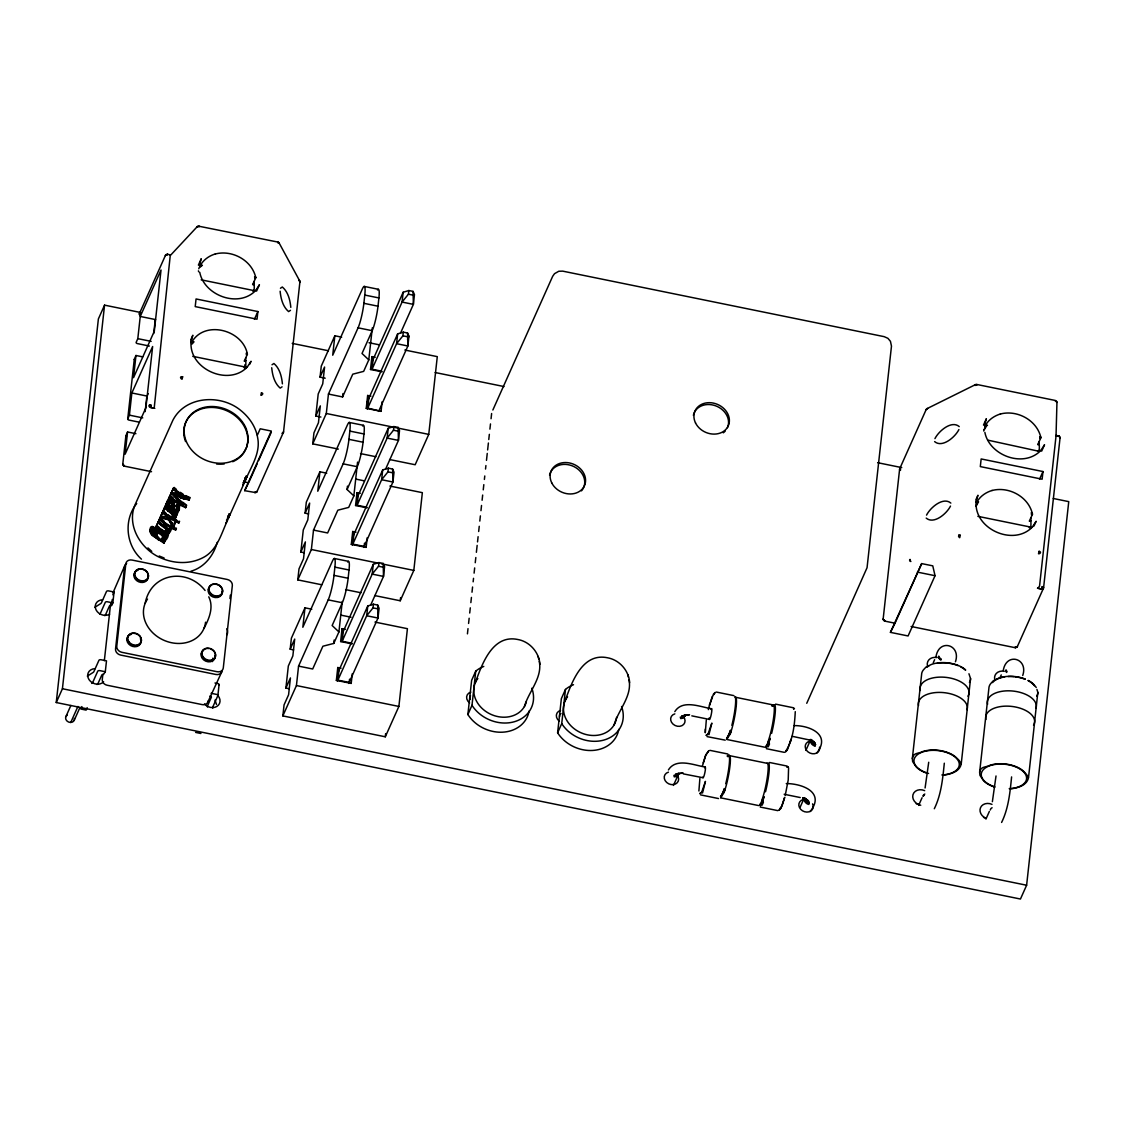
<?xml version="1.0" encoding="UTF-8"?>
<svg xmlns="http://www.w3.org/2000/svg" width="1125" height="1125" viewBox="0 0 1125 1125"><rect width="100%" height="100%" fill="white"/><g stroke="black" fill="none" stroke-linecap="round" stroke-linejoin="round"><path stroke-width="1.5" d="M159.708 527.878L157.05 525.642L156.445 526.148L163.448 531.605L166.472 532.434A3.642 2.011 32.4 0 0 167.147 531.239L166.331 526.627L163.842 524.855M698.892 791.016L699.891 778.458M705.291 732.712L706.303 720.155M705.291 732.417L705.305 729.197M177.525 505.589L178.284 506.348L176.484 505.181L176.934 504.562M926.184 409.514L926.536 409.472A1.828 1.181 63.6 0 1 927.675 408.572L927.112 408.741A1.828 1.519 24.1 0 0 926.184 409.514L899.761 468.605M1038.263 587.855L1039.556 586.055L1056.023 436.106L1056.952 402.441A1.828 1.533 1.6 0 0 1055.306 400.753L1055.545 401.372A1.828 0.97 6.3 0 1 1056.952 402.441M165.923 513.127A44.62 37.167 24.1 0 1 163.575 511.073L162.97 511.566L173.391 519.117L175.556 517.852L179.48 508.922L176.948 511.552L174.909 510.933L174.966 509.442L173.377 509.358C176.147 512.817 179.817 507.248 176.119 505.589L177.075 509.653L173.264 509.948L166.964 505.336L165.698 505.477L152.986 533.812L154.336 535.064L156.867 530.381L158.386 530.916M539.255 661.345C542.672 677.756 528.595 691.65 524.405 706.556M628.973 679.627C632.405 696.038 618.328 709.931 614.123 724.852M171.83 508.317C174.248 498.333 162.802 502.594 171.83 508.317C180.577 503.93 164.348 494.1 168.244 504.619L166.247 504.239L165.698 505.477C169.622 507.023 174.881 515.348 178.819 510.595M153.731 527.147L154.983 527.723L154.238 528.694C150.834 526.331 150.075 532.603 152.986 533.812L167.442 500.864C171.506 498.122 175.627 505.8 173.377 509.358L174.291 501.413L169.327 497.348L173.545 487.927A45.534 37.927 24.1 0 0 189.844 498.277L188.972 500.231L173.475 494.522L174.037 493.987L184.289 499.05L180.197 497.672L189.239 499.528L188.972 500.231M191.447 342.802L193.978 341.761L192.192 343.955L191.447 342.802C203.92 319.458 243.028 329.611 247.387 354.206L245.742 357.891L245.7 361.069A30.052 25.031 24.1 0 1 245.475 367.805M215.255 254.011C232.102 249.539 252.042 260.297 255.783 277.706L254.137 281.377L254.095 284.555A30.052 25.031 24.1 0 1 253.884 291.291L253.547 290.503L201.164 279.83M991.955 490.514C1008.802 486.042 1028.742 496.8 1032.483 514.209L1030.837 517.894L1030.795 521.058A30.052 25.031 24.1 0 1 1030.584 527.794L1030.936 528.075M1000.35 414.014C1017.211 409.542 1037.138 420.3 1040.892 437.695L1039.247 441.38L1039.205 444.558A30.052 25.031 24.1 0 1 1038.98 451.294L987.947 440.17M152.128 532.884L154.364 528.216C148.542 522.591 148.655 535.458 154.027 536.47L154.912 534.53L152.747 532.406L152.128 532.884L153.675 528.314L152.311 532.477L151.72 529.875L152.072 528.497L154.238 528.694M167.667 505.139L167.133 501.638L173.545 487.927M955.448 661.767C961.284 644.639 939.094 638.184 936.014 656.592M1022.737 675.478C1028.573 658.35 1006.383 651.895 1003.303 670.303M277.917 242.072L277.678 242.283A1.828 1.448 -28.5 0 1 279.084 242.916L279.042 243.408A1.828 0.97 6.3 0 0 277.917 242.887L277.917 242.072L198.872 226.223A1.828 1.42 43.4 0 0 197.058 227.208A1.828 0.97 6.3 0 1 199.111 226.828L199.055 225.97M166.725 529.973L166.134 528.722L168.103 529.102C171.197 531.816 167.231 535.43 164.447 532.884L164.588 531.422C172.434 532.547 160.509 522.872 158.569 522.239L159.117 521.03M173.138 497.883A44.62 37.167 24.1 0 1 170.494 495.591L169.327 497.348L171.197 501.117L174.291 501.413L179.761 504.886L179.114 509.583L178.284 505.814M1053.253 498.473L1068.75 501.638L1026.619 885.234L1020.445 899.03L56.25 702.534L98.381 318.938L104.555 305.142L140.709 312.511M56.25 702.534L62.423 688.739L104.555 305.142M122.766 464.231L125.873 435.923M127.716 419.091L134.269 359.409M135.9 433.687L127.561 431.986L125.128 454.177L145.912 407.714L152.634 346.514L131.85 392.977L129.417 415.153L127.772 418.837A1.828 0.97 6.3 0 0 129.122 420.117L139.289 422.184M142.636 356.85L135.97 355.486L133.523 377.677L154.308 331.214L161.03 270L140.245 316.462L137.812 338.653L136.167 342.337A1.828 0.97 6.3 0 0 137.517 343.617L149.386 346.036M102.839 674.395L102.277 679.556A5.47 4.556 24.1 0 0 107.072 685.223L202.275 704.63A5.47 4.556 24.1 0 0 208.069 701.114M104.344 660.656L110.573 603.956M104.639 615.642A5.47 2.925 6.3 0 0 105.595 614.616L109.364 606.192A1.828 0.97 6.3 0 1 111.08 605.559L112.317 599.442M97.073 684.506A5.47 2.925 6.3 0 0 98.03 683.466L101.798 675.042A1.828 0.97 6.3 0 1 103.514 674.423L105.3 671.737L106.495 660.867L101.109 659.77A1.828 0.97 6.3 0 0 98.93 660.333L93.923 671.527A5.47 2.925 6.3 0 1 92.967 672.553L87.328 676.125M111.628 605.644L112.866 602.888L114.061 592.017L108.675 590.92A1.828 0.97 6.3 0 0 106.495 591.483L101.489 602.677A5.47 2.925 6.3 0 1 100.533 603.703L94.894 607.275M145.153 411.623L146.784 396.802L148.191 393.638M153.731 333.478L155.18 320.287M212.414 661.598L212.794 658.167M257.878 311.555L257.034 319.205L195.216 306.605L196.059 298.955L257.878 311.555L254.447 319.219M217.898 695.433L219.08 684.562M229.978 598.57L230.344 595.139M256.936 491.723L283.528 432.07L299.911 281.77A1.828 1.448 -28.5 0 0 298.8 280.406L299.208 280.786A1.828 1.519 24.1 0 1 299.925 281.883L299.995 282.122M374.977 622.083L407.419 628.692L398.883 706.43L385.298 736.791L282.853 715.908L284.062 704.897L288.591 694.772L290.433 677.939L285.905 688.064L289.322 688.753M285.905 688.064L288.323 666.028L292.852 655.903L294.708 639.084L290.18 649.195L293.597 649.898M290.18 649.195L291.389 638.184L304.973 607.823L311.794 609.216M321.694 584.761L297.787 579.881L298.997 568.87L303.525 558.745L305.381 541.913L300.853 552.038L304.27 552.727M300.853 552.038L303.272 530.002L307.8 519.877L309.642 503.058L305.114 513.169L308.531 513.872M305.114 513.169L306.323 502.158L319.908 471.797L326.742 473.189M338.344 449.072L312.736 443.855L313.945 432.844L318.459 422.719L320.316 405.886L315.788 416.011L320.906 417.052M315.788 416.011L318.206 393.975L322.734 383.864L324.577 367.031L320.048 377.142L325.181 378.197M320.048 377.142L321.272 366.131L334.842 335.77L341.677 337.162M282.853 715.908L296.438 685.547L298.561 666.112L328.205 599.878A18.211 2.616 -78.5 0 0 333.998 575.367L334.898 567.112A18.211 2.616 -78.5 0 0 332.466 561.009L302.836 627.258L304.973 607.823M297.787 579.881L311.372 549.52L313.509 530.086L343.139 463.852A18.211 2.616 -78.5 0 0 348.933 439.341L349.847 431.086A18.211 2.616 -78.5 0 0 347.4 424.983L317.77 491.231L319.908 471.797M312.736 443.855L326.306 413.494L328.444 394.059L358.073 327.825A18.211 2.616 -78.5 0 0 363.867 303.314L364.781 295.059A18.211 2.616 -78.5 0 0 362.348 288.956L332.719 355.205L334.842 335.77M328.444 394.059L342.577 396.942L342.942 393.567M313.509 530.086L327.642 532.969L337.823 510.202L348.708 507.403L353.855 495.9L347.077 489.502L347.456 486.113M298.561 666.112L312.694 668.995L322.889 646.228L333.773 643.43L334.139 640.041M333.773 643.43L338.92 631.927L342.253 601.509M353.855 495.9L357.567 462.108M342.577 396.942L352.758 374.175L363.656 371.377L368.789 359.873L372.319 327.769M352.266 673.777L351.197 683.409L336.361 680.386L337.781 667.533L341.072 668.208M352.167 643.88L340.636 641.531L342.042 628.678L345.347 629.339M367.2 537.75L366.145 547.383L351.309 544.359L352.716 531.506L356.02 532.181M367.116 507.853L355.57 505.505L356.991 492.652L360.281 493.312M382.134 401.723L381.08 411.356L366.244 408.333L367.65 395.48L370.955 396.155M382.05 371.827L370.505 369.478L371.925 356.625L375.216 357.3M338.92 631.927L332.142 625.528L342.323 602.747A18.211 2.616 -78.5 0 0 348.131 578.25L349.031 569.995A18.211 2.616 -78.5 0 0 347.611 562.022M347.077 489.502L357.272 466.72A18.211 2.616 -78.5 0 0 363.066 442.223L363.966 433.969A18.211 2.616 -78.5 0 0 362.545 425.995M368.789 359.873L362.025 353.475L372.206 330.694A18.211 2.616 -78.5 0 0 378 306.197L378.914 297.942A18.211 2.616 -78.5 0 0 377.48 289.983M336.361 680.386L337.894 680.147L338.962 670.345L337.781 667.533M340.636 641.531L342.155 641.278L343.238 631.477L342.042 628.678M351.309 544.359L352.828 544.12L353.897 534.319L352.716 531.506M355.57 505.505L357.089 505.252L358.172 495.464L356.991 492.652M366.244 408.333L367.762 408.094L368.845 398.292L367.65 395.48M370.505 369.478L372.038 369.225L373.106 359.438L371.925 356.625M351.197 683.409L349.2 682.439L349.552 679.177M366.145 547.383L364.134 546.413L364.486 543.15M348.75 683.423L378 618.047L379.083 608.245L377.677 605.067L373.444 604.209L367.777 605.939L366.694 615.741L337.444 681.117M363.698 547.397L392.934 482.02L394.017 472.219L392.611 469.041L388.378 468.183L382.711 469.913L381.642 479.714L352.392 545.091M378.633 411.37L407.883 345.994L408.952 336.192L407.559 333.014L403.312 332.156L397.645 333.886L396.577 343.688L367.327 409.064M370.659 605.123L383.498 576.422L384.581 566.62L383.175 563.442L378.942 562.584L373.275 564.314L372.206 574.116L342.239 641.095M385.608 469.097L398.447 440.395L399.516 430.594L398.123 427.416L393.877 426.558L388.209 428.288L387.141 438.089L357.173 505.069M400.542 333.07L413.381 304.369L414.464 294.567L413.058 291.389L408.825 290.531L403.158 292.261L402.075 302.062L372.122 369.042M377.677 605.067L378 618.047L366.694 615.741L373.036 607.88L373.444 604.209M392.611 469.041L392.934 482.02L381.642 479.714L387.97 471.853L388.378 468.183M407.559 333.014L407.883 345.994L396.577 343.688L402.919 335.827L403.312 332.156M383.175 563.442L383.498 576.422L372.206 574.116L378.534 566.255L378.942 562.584M398.123 427.416L398.447 440.395L387.141 438.089L393.483 430.228L393.877 426.558M413.058 291.389L413.381 304.369L402.075 302.062L408.417 294.202L408.825 290.531M385.298 736.791L385.636 733.641M374.625 595.547L400.233 600.764L400.584 597.614M400.233 600.764L413.817 570.403L422.353 492.666L389.911 486.056M389.559 459.52L415.167 464.738L428.752 434.377L437.287 356.639L404.845 350.03M467.437 633.853L468 628.65M468.577 623.447L469.153 618.244M469.716 613.027L470.292 607.823M470.855 602.62L471.431 597.417M472.008 592.214L472.57 587.011M473.147 581.808L473.527 578.334M474.103 573.131L474.666 567.928M475.242 562.725L475.819 557.522M476.381 552.305L477.155 545.372M477.534 541.898L478.097 536.695M478.673 531.492L479.25 526.289M479.812 521.086L480.389 515.883M480.966 510.68L481.528 505.462M482.105 500.259L482.667 495.056M483.244 489.853L483.82 484.65M484.383 479.447L484.777 475.973M485.536 469.041L485.916 465.567M486.478 460.364L487.252 453.417M487.631 449.944L488.391 443.011M488.77 439.538L489.347 434.334M489.909 429.131L490.486 423.928M491.062 418.725L491.625 413.522M529.073 711.042A34.059 28.364 24.1 0 1 502.819 732.178A34.059 28.364 24.1 0 1 467.873 714.53L471.628 680.358L475.748 671.147A34.059 28.364 24.1 0 1 483.778 666.422M467.873 714.53L471.994 705.319L475.748 671.147M618.792 729.337A34.059 28.364 24.1 0 1 592.538 750.459A34.059 28.364 24.1 0 1 557.606 732.811L561.361 698.639L565.467 689.442A34.059 28.364 24.1 0 1 573.511 684.703M557.606 732.811L561.727 723.614L565.467 689.442M883.139 619.186L899.606 469.238M927.548 773.367A23.231 12.417 6.3 0 1 915.989 766.631L912.642 761.583L912.347 758.503L921.586 674.691A24.581 13.148 6.3 0 1 924.061 669.164L926.072 667.013L931.486 664.425A23.231 12.417 6.3 0 1 965.644 669.923M928.716 762.258L925.088 787.978M944.311 763.2C942.736 778.612 941.245 794.616 934.312 808.734M943.355 775.069A23.231 12.417 6.3 0 0 950.512 773.677C955.294 772.355 960.413 769.191 961.242 763.763L967.317 708.37M967.359 707.723L970.552 678.642L968.948 673.748M994.838 787.092A23.231 12.417 6.3 0 1 983.292 780.356L979.931 775.294L979.636 772.214L988.875 688.416A24.581 13.148 6.3 0 1 991.35 682.889L993.361 680.723L998.789 678.136A23.231 12.417 6.3 0 1 1025.325 679.106M996.019 775.969L992.377 801.689M1042.973 471.544L1042.13 479.194L980.311 466.594L981.155 458.944L1042.973 471.544L1039.542 479.222M1011.6 776.911C1010.039 792.323 1008.548 808.327 1001.602 822.445M1043.606 587.616L1060.073 437.667M1034.62 722.081L1028.531 777.473C1027.702 782.902 1022.583 786.08 1017.816 787.387A23.231 12.417 6.3 0 1 1010.644 788.794M1034.648 721.434L1037.841 692.353L1036.927 689.428M712.547 696.727L709.523 705.15L712.223 696.642L715.219 692.409L713.32 694.266L714.347 693.942M703.195 762.905L705.811 754.945L708.82 750.698L705.712 755.255L702.352 766.252M173.419 502.284L173.855 503.873L173.756 502.791M178.72 523.125L179.002 522.422A44.62 37.167 24.1 0 1 169.411 517.331L168.947 517.936L178.72 523.125L179.536 521.212L179.269 521.916L173.391 519.117L172.603 517.191C174.08 515.081 171.633 513.098 176.836 514.392L175.978 516.15A45.534 37.927 24.1 0 1 174.108 515.109L175.556 517.852M164.756 541.406L164.391 542.067A45.534 37.927 24.1 0 1 162.858 541.223L163.266 540.577A44.62 37.167 24.1 0 0 164.756 541.406L163.898 543.15L164.278 542.489L154.027 536.47L163.898 543.15L165.67 538.411L162.225 534.305L162.506 532.561L158.105 529.27C165.586 536.077 170.578 537.089 172.575 523.758L168.947 517.936M170.058 507.67L170.325 506.109C165.291 499.795 175.809 501.356 172.322 507.727L168.905 505.519L169.495 505.041L169.791 506.672L171.984 505.87M174.319 505.012L173.517 507.445M243.295 482.709L245.559 479.109L244.336 480.347M161.297 539.114C168.441 539.902 159.722 530.733 156.178 532.308A3.797 1.983 47.2 0 0 155.714 533.517L156.783 537.019L160.102 539.395L162.984 539.93A3.614 1.997 33 0 0 163.941 538.833C163.983 535.163 153.183 529.2 155.812 535.823L156.783 537.019M152.958 527.048C150.933 523.73 149.048 533.756 153.464 535.444L152.578 535.12L154.912 534.53C155.827 526.823 153.042 531.408 154.336 535.064M166.556 533.658L168.483 529.608L165.291 537.567L166.613 534.333L164.798 536.836L165.361 533.32L163.87 535.767L165.375 534.122M228.938 514.42A44.438 37.013 24.1 0 0 229.317 513.788L230.119 514.223A45.352 37.772 24.1 0 1 228.881 516.136L228.347 518.583C221.484 532.406 217.856 550.392 202.627 557.845C189.633 564.455 173.967 563.695 160.833 557.902C140.484 549.38 125.395 524.18 135.886 502.931L172.87 420.258C185.344 395.93 220.331 393.933 240.258 410.034C248.962 416.883 255.797 426.558 257.639 437.639C260.803 453.178 250.903 466.903 245.292 480.502L245.7 478.828M242.719 485.269L245.672 478.589A45.352 37.772 24.1 0 0 246.923 476.677L246.122 476.241A44.438 37.013 24.1 0 1 245.728 476.873M245.137 367.003L245.827 368.409L244.125 367.622L245.137 367.003L192.755 356.33M726.778 739.336L730.167 734.105L730.8 731.391L729.014 735.131L730.533 730.209L726.764 739.308M724.064 792.464L724.683 789.75L722.911 793.477L724.43 788.569L720.647 797.667L724.064 792.464A21.628 3.094 -78.5 0 0 729.998 765.745A21.628 3.094 -78.5 0 0 727.987 756.773M977.864 516.333L1030.247 527.006L1030.922 528.413M785.194 795.628L788.217 780.019L788.583 767.798M168.792 530.1L167.611 533.63L168.792 530.1L168.384 530.733C169.411 534.305 167.316 541.266 162.858 541.223L165.684 536.934L164.292 535.134L163.125 535.823L162.9 533.869L161.438 532.744L160.031 531.788L157.838 532.997L156.164 536.316M708.342 709.622L709.594 704.602M790.284 742.078L791.03 739.237L787.711 749.109L785.334 751.978L787.233 750.122L786.206 750.445C792.942 739.688 794.644 724.767 795.262 711.661M199.42 265.444L201.234 258.722L198.394 265.078M191.025 341.944L192.839 335.236L190.702 340.003M984.53 425.447L986.344 418.725L983.489 425.081M976.12 501.947L977.934 495.239L975.797 500.006M912.347 758.503C913.303 752.4 918.225 753.933 922.739 751.542A23.231 12.417 6.3 0 1 957.263 758.588C959.738 760.247 960.792 764.142 961.242 763.763M979.636 772.214C980.592 766.125 985.514 767.644 990.042 765.267A23.231 12.417 6.3 0 1 1024.566 772.298C1026.802 774.619 1028.123 776.644 1028.433 777.867M176.175 528.848A45.534 37.927 24.1 0 1 173.658 527.752L175.345 521.62L173.109 528.961A45.534 37.927 24.1 0 0 175.627 530.058L176.442 528.131M197.367 226.519L170.241 255.586L154.238 407.7M150.652 407.152L151.116 404.986L150.188 404.93A1.828 0.97 6.3 0 0 148.95 405.548A1.828 1.519 24.1 0 0 150.539 407.447L154.617 408.277L150.539 407.447M198.717 271.8L198.394 270.844M1041.736 588.755L1042.2 586.589L1043.03 586.898A1.828 0.97 6.3 0 1 1043.55 587.869A1.828 1.519 24.1 0 1 1041.623 589.036L1037.545 588.206L1041.623 589.036M162.633 536.4L161.536 539.916L161.972 539.297M727.973 755.325L727.102 756.056M217.209 542.362C213.75 555.469 204.3 567.478 190.898 571.233M768.923 742.43L770.273 738.309L765.717 746.972L766.758 745.467L766.505 747.408L768.923 742.43L769.486 744.005L768.248 746.775L767.644 745.523M762.82 800.789L764.17 796.669L759.614 805.331L760.641 803.827L760.388 805.767L762.82 800.789L763.383 802.364L762.145 805.134L761.527 803.883M257.344 435.206L260.212 428.794L271.308 431.044L244.659 490.669L255.108 492.497A1.828 1.519 24.1 0 0 257.048 491.33A1.828 0.97 6.3 0 1 255.811 491.948L254.841 492.258M178.763 506.377L177.005 512.17L179.297 507.333L178.763 506.377L178.65 507.431M140.189 315.183L140.091 314.212M900.562 470.137L900.464 469.167M164.278 542.489L163.266 540.577C166.134 542.166 166.528 535.992 165.67 538.411L167.189 534.291M167.133 501.638L165.698 505.477L169.495 505.041L168.806 506.686M174.347 518.695L175.612 515.756L174.516 514.477L172.603 517.191L174.853 518.498M175.627 530.058L175.908 529.341A44.62 37.167 24.1 0 1 173.433 528.272L173.109 528.961L173.981 527.062A44.62 37.167 24.1 0 0 174.797 527.428M178.228 506.855L177.708 506.278L179.761 504.886L185.625 507.698L185.906 506.995A44.62 37.167 24.1 0 1 169.931 496.842M990.295 810.014L990.816 808.734A7.833 5.794 20.7 0 1 992.109 807.764M280.448 288.253L282.319 287.002C288.084 291.867 290.109 300.038 290.812 307.35M290.475 310.331L288.605 311.583C282.839 306.703 280.814 298.533 280.125 291.234M272.039 364.753L273.923 363.502C279.675 368.381 281.714 376.552 282.403 383.85M282.08 386.831L280.195 388.097C274.444 383.217 272.405 375.047 271.716 367.734M167.822 503.353L169.425 499.542L167.034 502.706M226.491 520.256L230.119 514.223M245.292 480.502L246.923 476.677M157.05 525.642L156.516 526.852L162.984 531.956L164.588 531.422L164.995 532.434L166.289 529.411L157.978 522.731L158.569 522.239M934.945 438.623C938.756 430.988 951.623 420.019 959.231 426.586M958.908 429.567C955.097 437.203 942.23 448.158 934.622 441.605M926.55 515.123C930.347 507.488 943.228 496.533 950.836 503.086M950.498 506.081C946.702 513.717 933.82 524.672 926.212 518.105M113.034 592.706L124.931 565.327M158.625 532.561L157.345 532.8L157.894 532.252M227.531 517.894L229.317 513.788M244.927 478.983L246.122 476.241M243.309 482.906L244.322 480.614M139.388 313.65L165.516 255.22M135.97 355.486L134.325 359.17A1.828 0.97 6.3 0 0 134.353 359.677M198.759 268.762C201.473 261.366 207.956 256.078 215.423 253.941M127.561 431.986L125.916 435.67A1.828 0.97 6.3 0 0 126.45 436.641M112.823 594.773L114.061 592.017M65.869 716.667L70.875 705.459M256.584 291.108L259.425 284.752L255.628 290.587M159.933 519.202A44.62 37.167 24.1 0 0 171.141 527.133L170.775 527.794A45.534 37.927 24.1 0 1 159.328 519.708L160.481 517.992A44.62 37.167 24.1 0 0 163.941 520.945M167.583 518.091L166.655 516.319A45.534 37.927 24.1 0 1 162.422 512.775L163.575 511.073L168.075 517.5L160.973 516.023M172.688 514.772L164.489 508.177L165.628 506.461L167.948 508.43M166.289 504.984L166.852 503.733L168.244 504.619M170.494 495.591L169.889 496.083A45.534 37.927 24.1 0 0 183.305 505.167L176.864 499.655L171.197 493.186L172.308 491.527L171.703 492.033L186.637 498.375A45.534 37.927 24.1 0 1 172.983 489.178L174.15 487.434A44.62 37.167 24.1 0 0 176.498 489.487M70.763 722.461L77.92 706.444M74.18 720.394L79.903 707.597M81.914 706.598L80.831 709.017L86.119 710.1L87.202 707.681M158.512 521.522A45.534 37.927 24.1 0 0 169.959 529.622L170.325 528.961L167.695 529.734A45.534 37.927 24.1 0 0 169.467 530.705L172.955 523.097M249.609 364.444L251.03 361.266L247.233 367.088M185.625 507.698L186.398 505.955L173.475 494.522M145.167 603.323C150.877 573.019 186.891 567.267 205.088 590.484M257.161 463.767L248.639 482.808L243.83 481.823M258.581 460.603L271.35 432.056M203.948 628.439C208.983 618.848 214.045 607.486 208.772 596.812M371.77 362.433L403.158 292.261M366.975 402.469L397.645 333.886M407.531 339.384L408.952 336.192M357.539 496.87L388.209 428.288M352.575 537.3L382.711 469.913M342.605 632.897L373.275 564.314M337.809 672.919L367.777 605.939M492.863 410.006L552.642 276.356L554.513 273.684L558.802 271.252L562.711 271.139L884.18 336.656L887.906 338.316L890.438 341.311L891.478 346.134L867.052 567.717L806.752 703.294M475.172 683.086C481.767 664.889 492.145 634.205 517.627 639.464C529.594 641.475 539.128 652.247 539.916 664.355M564.891 701.381C571.486 683.17 581.864 652.486 607.345 657.745C619.327 659.77 628.861 670.528 629.634 682.636M673.453 785.419L678.389 774.38M805.88 750.375L810.816 739.336A5.47 4.556 24.1 0 0 815.302 746.156L814.191 744.413A5.47 4.598 -3.5 0 1 810.647 739.744M816.567 753.258C831.319 735.005 810.436 725.527 794.278 725.597M800.184 807.089L804.417 797.639A5.47 4.556 24.1 0 0 808.903 804.459L807.792 802.716A5.47 4.598 -3.5 0 1 804.248 798.033M810.155 811.561C825.483 792.408 802.477 783.619 786.277 783.563M890.423 632.362L921.67 563.597L932.766 565.847L935.044 575.705L908.086 635.962L890.423 632.362L894.727 623.855M895.134 622.941L921.67 563.597M933.272 662.723L934.636 659.658M1041.68 451.111L1044.534 444.755L1040.737 450.591M1033.987 526.036L1036.125 521.269L1032.328 527.091M918.633 805.402L922.064 797.737M999.872 677.981L1001.25 674.916M1017.309 646.678L1043.452 588.248M985.936 819.113L989.353 811.448M228.487 518.048L245.137 481.036M166.964 505.336L165.023 506.967L155.911 527.358L155.616 530.803L162.225 534.305M154.589 533.756L156.192 530.283M207.759 702.267L221.723 671.962M255.783 277.706L254.827 278.508L254.63 276.708L255.698 277.045M254.137 281.377L252.605 284.639L254.095 284.555M168.905 505.519L170.48 502.355L171.422 502.594L169.959 502.102M245.742 357.891L244.209 361.139L245.7 361.069M247.387 354.206L246.431 355.008L246.234 353.208L247.289 353.545M1040.892 437.695L1039.936 438.511L1039.739 436.711L1040.794 437.048M1039.247 441.38L1037.7 444.642L1039.205 444.558M1032.483 514.209L1031.527 515.011L1031.358 512.564L1032.398 513.548M1030.837 517.894L1029.305 521.142L1030.795 521.058M160.833 533.953L161.438 532.744L161.789 534.656L162.9 533.869M150.595 530.634L149.752 530.255L150.412 529.833M247.922 484.228L244.688 490.627M168.637 504.956L168.384 504.113M167.527 254.18L166.655 254.981L167.344 254.433A1.828 1.519 24.1 0 0 165.417 255.6A1.828 0.97 6.3 0 1 166.655 254.981L167.527 254.18L170.1 254.925M976.598 384.511L976.5 384.694A1.828 1.181 63.6 0 0 975.009 385.453A1.828 0.97 6.3 0 1 976.739 385.312L976.683 384.441L1055.489 400.5M1058.428 436.036L1059.497 436.95A1.828 0.97 6.3 0 1 1060.017 437.92A1.828 1.519 24.1 0 0 1058.428 436.036L1055.714 435.473L1058.527 435.839M175.978 516.15L176.358 515.489A44.62 37.167 24.1 0 1 174.516 514.477M165.628 506.461L165.023 506.967A45.534 37.927 24.1 0 0 176.47 515.053L176.836 514.392L170.353 510.3M171.689 525.923L171.309 526.584A45.534 37.927 24.1 0 1 159.877 518.484L160.481 517.992M169.467 530.705L169.833 530.044A44.62 37.167 24.1 0 1 168.103 529.102M179.072 508.486L179.297 507.333M165.67 538.411L165.684 536.934M983.658 430.973L985.992 425.995L987.483 425.25L984.952 426.305L985.697 427.458L984.094 429.497M975.938 506.306L978.567 501.806L976.556 502.805L977.288 503.958L975.684 505.997M150.863 533.109L151.327 532.35M150.398 532.266L150.891 531.492L149.977 531.239M674.817 711.619C682.636 699.047 700.72 707.105 711.591 708.736M668.419 769.922C676.237 757.35 694.322 765.408 705.192 767.039M175.711 510.455L177.033 506.475M136.716 503.55C123.441 519.877 125.873 545.161 141.441 559.153M729.183 734.33L726.595 738.295L727.903 737.423M723.08 792.689L720.492 796.655L721.786 795.783M164.18 540.548L166.05 537.764M163.097 536.906L162.548 535.275M984.952 426.305C988.031 420.047 993.994 415.941 1000.519 413.944M976.556 502.805C979.636 496.547 985.584 492.455 992.123 490.444M225.928 522.816L227.363 520.791M165.698 528.848L166.331 526.627M168.567 519.905L169.031 519.3L160.312 517.514L168.567 519.905L171.872 525.333L169.031 519.3M153.605 529.186L154.983 527.723M173.025 516.544C173.728 519.033 177.103 517.655 175.612 515.756L173.798 516.038L171.591 512.831L172.603 517.191M175.669 506.208L176.484 505.181M772.931 705.178L771.919 706.12A21.628 3.094 -78.5 0 1 773.93 715.092A21.628 3.094 -78.5 0 1 767.995 741.811M970.509 678.67L970.552 678.642A24.581 13.148 6.3 0 1 969.427 682.439M1037.812 692.395L1037.841 692.353A24.581 13.148 6.3 0 1 1036.73 696.164M124.228 466.116L123.342 464.948L124.411 465.862A1.828 1.519 24.1 0 1 122.808 463.978A1.828 0.97 6.3 0 0 123.342 464.948L124.228 466.116L151.523 471.684M773.48 704.995L773.086 706.064M884.602 621.084L884.095 620.1L884.784 620.831A1.828 1.519 24.1 0 1 883.181 618.933A1.828 0.97 6.3 0 0 884.095 620.1L884.602 621.084L895.022 623.208M1015.298 647.719L1015.481 647.466A1.828 1.519 24.1 0 0 1017.422 646.298A1.828 0.97 6.3 0 1 1016.184 646.917L1015.298 647.719L911.095 626.484M156.516 526.852L155.911 527.358L161.494 531.872L160.945 533.334L162.506 532.561L164.939 533.967M255.783 290.391C238.711 308.447 204.258 295.58 199.758 272.348M247.387 366.891C228.628 386.845 188.733 369.014 191.067 341.747M1040.892 450.38C1023.82 468.45 989.353 455.583 984.867 432.352M1032.483 526.894C1013.723 546.862 973.786 528.989 976.162 501.694M151.678 532.238L152.747 532.406M169.791 506.672L172.097 505.083L171.858 503.789M255.811 491.948L254.925 492.764M927.042 408.628L975.516 384.595M162.45 530.03L160.72 530.367L161.044 528.989L163.898 531L162.984 531.956L164.447 532.884M156.867 530.381L156.319 530.902M160.102 539.395L160.931 539.747M170.986 502.734L172.153 503.578L171.45 503.184M165.094 507.67L170.803 512.269L172.856 512.072L173.194 514.209M725.231 740.152L706.992 736.594M174.516 510.061L175.584 510.089L174.966 509.442M1015.214 647.494L1016.184 646.917L1015.242 646.861M163.448 531.605L164.25 531.661M683.297 773.873L703.083 777.741M253.547 290.503L253.012 291.122L253.912 291.305M1038.642 450.506L1037.63 451.111L1039.008 451.308M1030.247 527.006L1029.22 527.625L1030.612 527.808M408.417 294.202L412.65 295.059M364.177 286.411L378.309 289.28M364.781 295.059L378.914 297.942M363.867 303.314L378 306.197M402.919 335.827L407.152 336.684M358.073 327.825L372.206 330.694M369 342.731L379.238 344.812M292.219 343.378L328.387 350.747M435.136 372.516L504 386.55M877.627 462.684L901.744 467.606M140.245 316.462L155.63 319.598M372.038 369.225L381.727 371.194M137.812 338.653L151.158 341.367M367.762 408.094L381.08 411.356M326.306 413.494L428.752 434.377M393.483 430.228L397.716 431.086M349.242 422.437L363.375 425.306M349.847 431.086L363.966 433.969M131.85 392.977L147.234 396.113M348.933 439.341L363.066 442.223M360.534 453.6L375.905 456.736M917.381 572.105L935.044 575.705M129.417 415.153L142.762 417.881M387.97 471.853L392.217 472.711M343.139 463.852L357.272 466.72M355.767 479.095L364.303 480.839M357.089 505.252L366.778 507.22M352.828 544.12L364.134 546.413M311.372 549.52L377.958 563.091M381.375 563.794L413.817 570.403M378.534 566.255L382.781 567.112M334.308 558.464L348.427 561.333M334.898 567.112L349.031 569.995M333.998 575.367L348.131 578.25M345.6 589.627L360.97 592.762M373.036 607.88L377.269 608.737M328.205 599.878L342.323 602.747M340.819 615.122L351.07 617.217M716.288 692.044L733.95 695.644M775.603 704.138L793.561 707.794M735.862 697.345L773.691 705.052M342.155 641.278L351.844 643.247M691.819 715.852L709.481 719.452M792.169 736.298L808.622 739.8M112.866 602.888L107.48 601.791A1.828 0.97 6.3 0 0 105.3 602.339L100.294 613.533A5.47 2.925 6.3 0 1 99.745 614.25M726.905 739.505L764.733 747.211M766.308 748.673L784.266 752.344M709.889 750.347L727.847 754.003M769.5 762.483L787.163 766.083M729.759 755.705L767.588 763.411M337.894 680.147L349.2 682.439M296.438 685.547L398.883 706.43M784.167 794.264L800.227 797.541M214.987 682.987L217.688 683.536A1.828 0.97 6.3 0 1 219.037 684.816M105.3 671.737L99.914 670.641A1.828 0.97 6.3 0 0 97.734 671.203L92.742 682.383A5.47 2.925 6.3 0 1 91.772 683.423M211.106 693.295L216.492 694.392A1.828 0.97 6.3 0 1 217.842 695.672L212.836 706.866A5.47 2.925 6.3 0 0 212.794 708.089M720.802 797.864L758.63 805.57M700.58 794.883L718.538 798.553M760.191 807.033L777.853 810.633M62.423 688.739L1026.619 885.234M195.638 732.417L200.925 733.486M165.22 536.217L164.798 536.836M167.85 511.031L169.72 511.481L169.102 509.414M209.869 696.066L210.403 696.206A1.828 0.97 6.3 0 1 211.317 697.359L207.548 705.783A5.47 2.925 6.3 0 0 207.506 707.006M180.787 495.619L186.961 497.686A44.62 37.167 24.1 0 1 173.588 488.672M159.188 556.003L164.081 557.986M175.092 492.961L179.255 495.098M173.264 509.948L174.909 510.933M245.672 478.589L244.898 478.111A44.438 37.013 24.1 0 0 245.32 477.506M228.108 515.672L228.881 516.136M170.803 512.269L171.591 512.831M182.967 502.341L186.68 505.252M165.755 514.631L163.027 512.283M147.938 547.903L151.762 551.377M153.169 534.628L157.641 538.355L158.892 537.778L156.037 534.67M171.127 508.936L172.8 510.553L171.886 509.47M178.256 498.431L174.037 493.987M171.787 492.694L183.628 504.478A44.62 37.167 24.1 0 1 181.252 503.269M167.695 529.734L168.384 530.733M1036.237 687.459L1034.634 685.448A23.231 12.417 6.3 0 0 1028.236 680.428M174.727 518.034L173.63 516.234L175.036 515.587L175.205 516.375M279.084 242.916L299.77 281.039M175.106 511.861L176.47 515.053M215.002 700.116L216.52 704.475M283.528 432.07L283.444 431.733A1.828 1.448 -28.5 0 1 281.995 433.322L282.445 433.378A1.828 1.519 24.1 0 0 283.373 432.619M627.891 674.705L628.467 677.32M538.172 656.423L538.734 659.025M162.506 532.561L163.012 534.966M900.183 469.969A1.828 0.97 6.3 0 1 899.648 468.984A1.828 1.519 24.1 0 1 900.675 467.845M244.73 364.88A31.88 26.55 24.1 0 1 245.095 367.762M139.809 315A1.828 0.97 6.3 0 1 139.275 314.03A1.828 1.519 24.1 0 1 139.908 313.045M685.097 714.938A5.47 4.556 24.1 0 1 680.695 718.566L680.302 717.089L681.553 717.384A5.47 4.191 47.1 0 0 685.308 715.388M711.042 709.509A5.47 0.788 -78.5 0 1 711.802 710.944A5.47 0.788 -78.5 0 1 710.255 718.13A5.47 0.788 -78.5 0 1 709.214 717.947M774.773 704.7A22.191 3.178 -78.5 0 1 771.609 733.43M735.033 696.6A22.191 3.178 -78.5 0 1 731.869 725.33M735.103 697.219A21.628 3.094 -78.5 0 1 735.806 709.748A21.628 3.094 -78.5 0 1 730.167 734.105M678.698 773.227A5.47 4.556 24.1 0 1 674.283 776.869L673.903 775.392L675.155 775.688A5.47 4.191 47.1 0 0 678.909 773.677M704.63 767.798A5.47 0.788 -78.5 0 1 704.953 772.298A5.47 0.788 -78.5 0 1 702.816 777.08M728.93 754.959A22.191 3.178 -78.5 0 1 725.766 783.689M768.67 763.059A22.191 3.178 -78.5 0 1 765.506 791.789M766.828 763.284A21.628 3.094 -78.5 0 1 767.531 775.814A21.628 3.094 -78.5 0 1 761.892 800.17M74.391 718.411A4.556 3.797 24.1 0 1 68.47 721.997A4.556 3.797 24.1 0 1 67.191 715.191M183.867 429.314A32.892 27.394 24.1 0 1 232.622 413.93A32.892 27.394 24.1 0 1 232.706 461.714M224.227 463.95A32.892 27.394 24.1 0 1 216.591 464.02M185.569 441.562A32.892 27.394 24.1 0 1 183.741 430.988M176.625 519.919A44.62 37.167 24.1 0 1 168.427 515.053M190.111 497.573A44.62 37.167 24.1 0 1 185.766 495.577M182.981 494.03A44.62 37.167 24.1 0 1 180.295 492.328M211.008 649.111A7.284 6.075 24.1 0 1 213.511 659.7A7.284 6.075 24.1 0 1 201.839 655.945A7.284 6.075 24.1 0 1 209.208 648.534M147.994 576A7.284 6.075 24.1 0 1 142.777 582.441A7.284 6.075 24.1 0 1 134.311 577.477A7.284 6.075 24.1 0 1 138.052 570.178M140.4 638.648A7.284 6.075 24.1 0 1 136.884 646.481A7.284 6.075 24.1 0 1 127.491 642.277A7.284 6.075 24.1 0 1 130.992 634.444M215.114 655.383A7.284 6.075 24.1 0 1 205.65 661.12A7.284 6.075 24.1 0 1 203.597 650.236M205.552 622.209A31.964 26.62 24.1 0 1 165.164 640.814A31.964 26.62 24.1 0 1 147.502 599.105M222.173 591.117A7.284 6.075 24.1 0 1 212.695 596.855A7.284 6.075 24.1 0 1 210.656 585.97M126.633 563.428A5.822 4.852 24.1 0 0 124.594 566.564L115.537 649.027A5.822 4.852 24.1 0 0 120.656 655.073L215.859 674.48A5.822 4.852 24.1 0 0 222.047 670.739M549.562 475.172A18.211 15.173 24.1 0 1 573.919 466.58A18.211 15.173 24.1 0 1 581.47 490.852M725.288 431.002A18.211 15.173 24.1 0 1 723.277 432.83M693.38 415.322A18.211 15.173 24.1 0 1 715.542 405.788A18.211 15.173 24.1 0 1 727.453 427.669M616.584 717.328A27.323 22.753 24.1 0 1 581.527 733.008A27.323 22.753 24.1 0 1 567.548 696.797M621.562 706.486A34.059 28.364 24.1 0 1 604.027 740.025A34.059 28.364 24.1 0 1 561.727 723.614M559.603 716.667A4.092 3.417 24.1 0 1 560.995 713.545M526.388 701.663A27.323 22.753 24.1 0 1 490.345 714.08A27.323 22.753 24.1 0 1 477.816 678.516M531.844 688.205A34.059 28.364 24.1 0 1 514.308 721.744A34.059 28.364 24.1 0 1 471.994 705.319M470.194 699.286A4.092 3.417 24.1 0 1 470.559 695.841M920.334 690.455A24.581 13.148 6.3 0 1 946.491 677.433A24.581 13.148 6.3 0 1 967.922 696.22M918.563 705.431A24.581 13.148 6.3 0 1 943.298 692.578A24.581 13.148 6.3 0 1 967.064 709.664M940.795 660.122A7.833 6.525 24.1 0 1 938.278 657.141L938.77 656.156A7.833 7.102 29.6 0 0 941.189 659.334M924.356 795.192A7.833 6.525 24.1 0 0 922.992 796.303L923.527 795.023A7.833 5.794 20.7 0 1 924.82 794.053M926.831 667.308A22.767 12.164 6.3 0 1 928.898 665.916M937.42 663.188A22.767 12.164 6.3 0 1 957.952 665.592M960.848 666.942A22.767 12.164 6.3 0 1 965.489 670.191M928.561 773.452A22.767 12.164 6.3 0 1 919.111 753.539A22.767 12.164 6.3 0 1 955.842 757.687A22.767 12.164 6.3 0 1 941.892 774.956M987.623 704.166A24.581 13.148 6.3 0 1 1011.966 690.961A24.581 13.148 6.3 0 1 1036.041 708.075M985.95 719.466A24.581 13.148 6.3 0 1 1012.106 706.458A24.581 13.148 6.3 0 1 1033.538 725.231M1006.636 672.469A7.833 6.525 24.1 0 1 1005.581 670.852L1006.059 669.867A7.833 7.102 29.6 0 0 1007.072 671.597M992.531 682.608A22.767 12.164 6.3 0 1 1004.709 676.913M1008.098 676.561A22.767 12.164 6.3 0 1 1013.977 676.673M1015.158 676.786A22.767 12.164 6.3 0 1 1025.241 679.303M1028.138 680.653A22.767 12.164 6.3 0 1 1034.423 685.73M994.612 786.797A22.767 12.164 6.3 0 1 986.991 766.927A22.767 12.164 6.3 0 1 1023.37 771.623A22.767 12.164 6.3 0 1 1009.195 788.681M819.534 747.211A7.397 6.159 24.1 0 1 814.233 753.75A7.397 6.159 24.1 0 1 805.627 748.716A7.397 6.159 24.1 0 1 809.423 741.291M676.997 774.914A7.397 6.159 24.1 0 1 675.52 783.984A7.397 6.159 24.1 0 1 665.156 780.638A7.397 6.159 24.1 0 1 668.433 772.158M109.617 614.194A9.014 7.509 24.1 0 1 96.033 609.82A9.014 7.509 24.1 0 1 102.558 599.794M226.814 628.734A9.014 7.509 24.1 0 1 227.053 634.655M920.742 805.233A9.113 7.58 24.1 0 1 912.938 794.798A9.113 7.58 24.1 0 1 924.68 790.65M916.242 803.728A9.113 7.58 24.1 0 1 918.506 804.459M985.781 818.213A9.113 7.58 24.1 0 1 980.564 807.567A9.113 7.58 24.1 0 1 991.969 804.361M983.545 817.439A9.113 7.58 24.1 0 1 985.795 818.17M994.669 679.177A9.113 7.58 24.1 0 1 1004.245 671.288M927.366 665.466A9.113 7.58 24.1 0 1 936.956 657.577M939.22 658.294A9.113 7.58 24.1 0 1 941.259 659.503M218.039 695.728A9.014 7.509 24.1 0 1 216.858 706.444A9.014 7.509 24.1 0 1 204.497 703.927M103.613 681.764A9.014 7.509 24.1 0 1 89.016 679.627A9.014 7.509 24.1 0 1 95.006 668.658M812.573 803.855A7.397 6.159 24.1 0 1 809.016 811.814A7.397 6.159 24.1 0 1 799.467 807.553A7.397 6.159 24.1 0 1 803.025 799.594M683.395 716.611A7.397 6.159 24.1 0 1 681.933 725.681A7.397 6.159 24.1 0 1 671.569 722.348A7.397 6.159 24.1 0 1 674.831 713.869M469.631 702.928A7.397 6.159 24.1 0 1 470.827 692.156M559.364 721.209A7.397 6.159 24.1 0 1 560.545 710.438M125.831 563.794L116.775 646.27A5.822 4.852 24.1 0 0 121.894 652.317L217.097 671.723A5.822 4.852 24.1 0 0 223.284 667.969L232.341 585.506A5.822 4.852 24.1 0 0 227.222 579.459L132.019 560.053A5.822 4.852 24.1 0 0 125.831 563.794M182.644 376.777L182.067 379.238A1.828 1.42 43.4 0 1 180.591 377.156A1.828 0.97 6.3 0 1 182.644 376.777M261.45 392.836L260.873 395.297A1.828 1.448 -28.5 0 0 262.772 393.609A1.828 0.97 6.3 0 0 261.45 392.836M960.272 535.261L959.695 537.708A1.828 1.181 63.6 0 1 958.627 536.273L958.908 535.275A1.828 0.97 6.3 0 1 960.272 535.261M1039.078 551.32L1038.502 553.767A1.828 1.533 1.6 0 0 1040.484 552.389A1.828 0.97 6.3 0 0 1039.078 551.32M909.717 559.688L909.633 560.25A1.828 1.519 24.1 0 0 910.35 561.347L910.884 561.473A1.828 1.181 63.6 0 1 910.069 559.434L909.717 559.688M706.233 735.286L708.047 733.992L711.844 723.094L708.933 734.695L708.047 733.992L706.233 735.286M699.834 793.589L701.648 792.281L705.445 781.397L702.534 792.984L701.648 792.281L699.834 793.589M172.561 504.83L172.322 507.727L173.939 503.156L172.561 504.83M248.02 441.478L246.614 447.3L243.788 452.447A32.892 27.394 24.1 0 1 194.006 452.531A32.892 27.394 24.1 0 1 198.773 409.191A32.892 27.394 24.1 0 1 246.361 429.103L247.922 435.347L248.02 441.478M784.631 797.541L781.312 807.412L778.936 810.281L780.834 808.425L779.808 808.734L782.044 805.725L784.631 797.541M958.908 535.275L958.627 536.273L958.908 535.275M681.961 715.978L681.553 717.384L684.155 715.177L689.541 714.712L681.961 715.978M675.548 774.267L675.155 775.688L677.742 773.466L683.142 773.016L675.548 774.267M1042.748 587.686L1041.848 588.375L1043.03 586.898L1042.144 587.011L1042.748 587.686M200.742 265.613L200.348 266.358C202.556 265.359 198.844 265.613 200.039 267.159L202.373 265.247L200.742 265.613M254.053 283.922L253.238 284.259L254.053 283.922M245.644 360.422L244.842 360.773L245.644 360.422M1039.148 443.925L1038.347 444.263L1039.148 443.925M1030.753 520.425L1029.938 520.763L1030.753 520.425M794.405 708.539L793.561 708.848L794.405 708.539M788.006 766.842L787.163 767.152L788.006 766.842M978.089 501.905L977.583 502.495L978.089 501.905M170.058 501.469L169.495 501.989L170.058 501.469M253.814 290.812L253.097 290.644L253.814 290.812M812.137 740.306L809.184 739.688L812.137 740.306M805.739 798.595L802.786 797.991L805.739 798.595M813.937 741.628L811.195 740.63L813.937 741.628M807.539 799.917L804.797 798.919L807.539 799.917M156.698 535.753L154.603 535.936L158.667 540.014L156.164 537.722L157.641 538.355L156.698 535.753M163.266 526.57L160.214 524.194L163.983 526.613L163.266 526.57M815.119 743.105L812.77 741.783L815.119 743.105M808.72 801.408L806.358 800.072L808.72 801.408M150.989 405.886L150.188 404.93L150.989 405.886M815.583 744.666L814.191 744.413L813.783 743.077L815.583 744.666M809.184 802.955L807.792 802.716L807.384 801.366L809.184 802.955M1059.37 436.261L1058.695 435.994L1059.37 436.261M158.541 527.47L156.445 526.148L159.398 528.188L158.541 527.47M135.942 578.587A7.284 6.075 24.1 0 0 148.064 578.25A7.284 6.075 24.1 0 0 140.231 568.997A7.284 6.075 24.1 0 0 135.942 578.587M136.322 578.011A7.045 5.864 24.1 0 0 148.036 577.688A7.045 5.864 24.1 0 0 140.47 568.744A7.045 5.864 24.1 0 0 136.322 578.011M210.122 593.705A7.284 6.075 24.1 0 0 222.244 593.367A7.284 6.075 24.1 0 0 214.411 584.114A7.284 6.075 24.1 0 0 210.122 593.705M210.516 593.128A7.045 5.864 24.1 0 0 222.23 592.805A7.045 5.864 24.1 0 0 214.65 583.861A7.045 5.864 24.1 0 0 210.516 593.128M128.883 642.853A7.284 6.075 24.1 0 0 141.005 642.516A7.284 6.075 24.1 0 0 133.172 633.248A7.284 6.075 24.1 0 0 128.883 642.853M129.262 642.277A7.045 5.864 24.1 0 0 140.991 641.953A7.045 5.864 24.1 0 0 133.411 633.009A7.045 5.864 24.1 0 0 129.262 642.277M203.456 657.394A7.045 5.864 24.1 0 0 215.17 657.07A7.045 5.864 24.1 0 0 207.605 648.127A7.045 5.864 24.1 0 0 203.456 657.394M551.7 482.78A18.211 15.173 24.1 0 0 582.286 489.023A18.211 15.173 24.1 0 0 569.517 462.952A18.211 15.173 24.1 0 0 551.7 482.78M695.517 422.93A18.211 15.173 24.1 0 0 726.103 429.159A18.211 15.173 24.1 0 0 713.334 403.087A18.211 15.173 24.1 0 0 695.517 422.93"/></g></svg>
